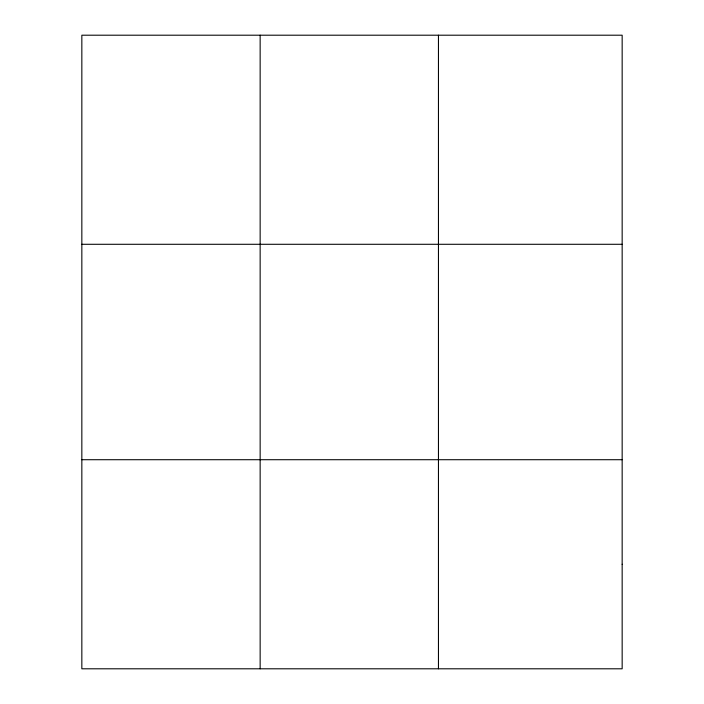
<?xml version="1.0" encoding="UTF-8"?>
<svg xmlns="http://www.w3.org/2000/svg" width="704" height="704" viewBox="0 0 704 704"><rect width="100%" height="100%" fill="white"/><g stroke="black" fill="none" stroke-linecap="round" stroke-linejoin="round"><path stroke-width="1.06" d="M260.146 35.2L260.146 668.8M438.451 35.2L438.451 668.8M81.84 244.288L622.16 244.288M81.84 459.712L622.16 459.712M622.16 564.256L622.16 668.8L81.84 668.8L81.84 35.2L622.16 35.2L622.16 564.256"/></g></svg>
